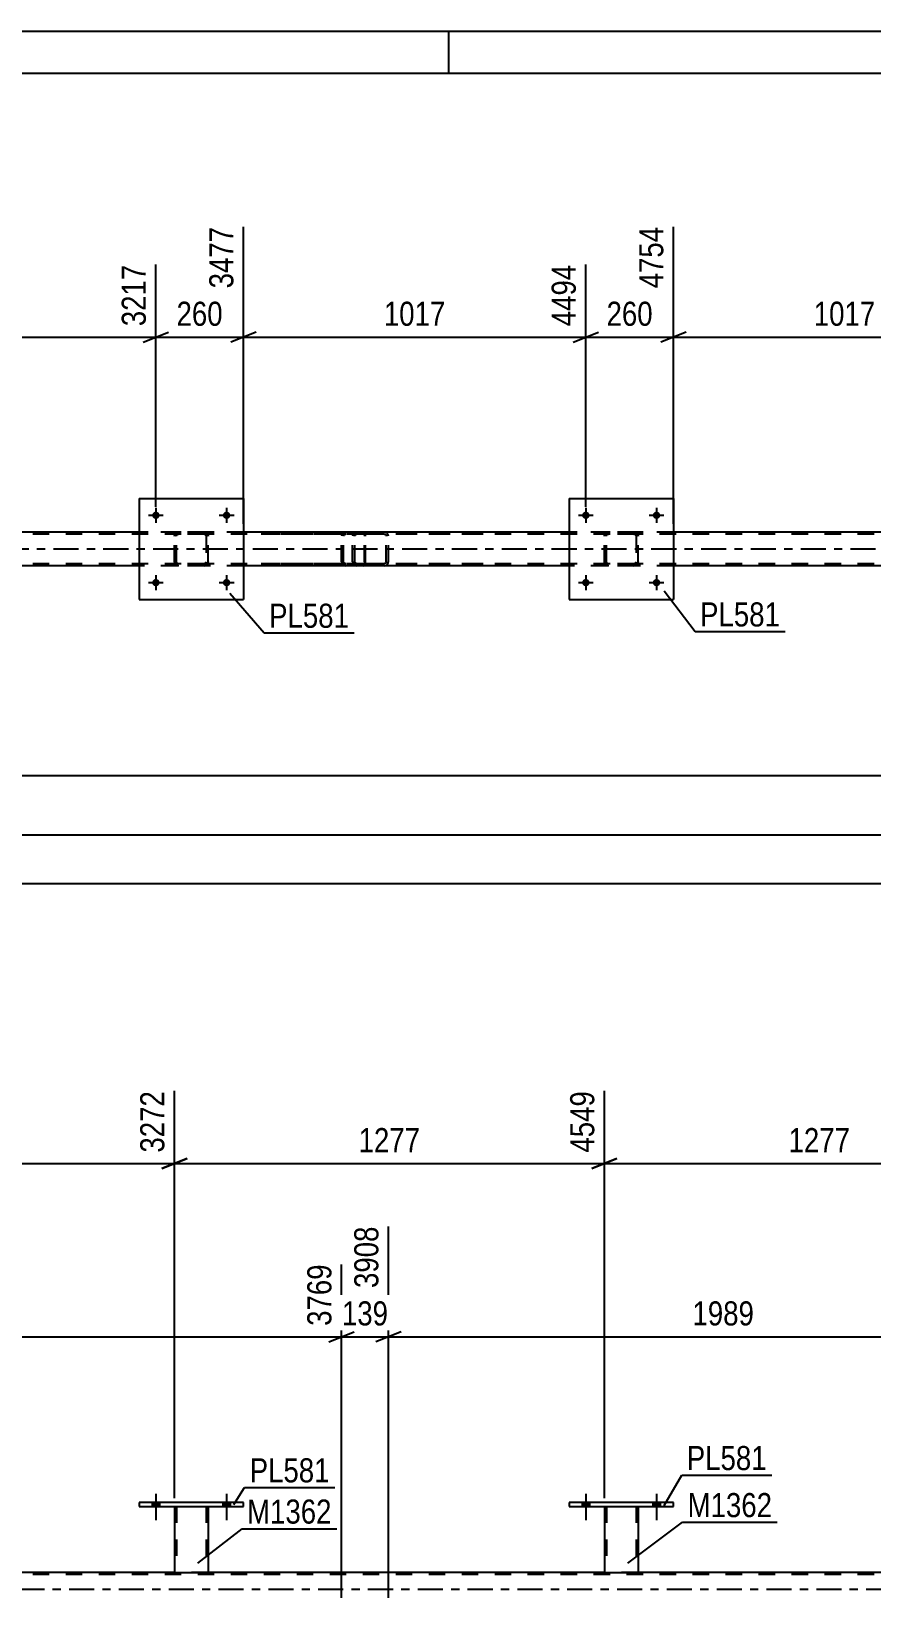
# Model space of a CAD drawing. Header units: millimetres. Extents: x -48 to 793, y -409 to 185.
# Drawn here: x 113.9 to 213.7, y -1 to 185.1 of the extents above; entities that cross this region are included whole.
import ezdxf

# ---------------------------------------------------------------- set-up
doc = ezdxf.new("R2010")
doc.units = ezdxf.units.MM
doc.linetypes.add('DXK_LINE_DOT2', pattern=[3.9198, 1.9599, -1.9599])
doc.linetypes.add('DXK_LINE_DOT3', pattern=[5.9187, 2.979, -0.9799, 0.9799, -0.9799])
doc.styles.add('Arial Narrow', font='ARIALN.TTF', dxfattribs={"height": 0.2})

# ---------------------------------------------------------------- blocks, each defined once
blk = doc.blocks.new('Unknown-122568784-1133 - 17325')
at = {"color": 5, "linetype": 'Continuous'}
for p, q in [((793.49, 185.13), (-47.51, 185.13)), ((163.49, 180.13), (163.49, 185.13)), ((788.49, 180.13), (-42.51, 180.13))]:
    blk.add_line(p, q, dxfattribs=at)
blk = doc.blocks.new('Part-122568784-4022 - 3869')
at = {"color": 7, "linetype": 'DXK_LINE_DOT2'}
for p, q in [((700.07, 125.38), (57.33, 125.38)), ((700.07, 125.62), (75.61, 125.62)), ((139.09, 125.62), (126.69, 125.62)), ((190.17, 125.62), (177.77, 125.62)), ((700.07, 121.86), (57.33, 121.86)), ((139.09, 121.62), (126.69, 121.62)), ((190.17, 121.62), (177.77, 121.62))]:
    blk.add_line(p, q, dxfattribs=at)
at = {"color": 2, "linetype": 'Continuous'}
for p, q in [((126.69, 125.62), (88.01, 125.62)), ((177.77, 125.62), (139.09, 125.62)), ((228.85, 125.62), (190.17, 125.62)), ((126.69, 121.62), (88.01, 121.62)), ((177.77, 121.62), (139.09, 121.62)), ((228.85, 121.62), (190.17, 121.62))]:
    blk.add_line(p, q, dxfattribs=at)
at = {"color": 7, "linetype": 'DXK_LINE_DOT3'}
blk.add_line((57.33, 123.62), (700.07, 123.62), dxfattribs=at)
blk = doc.blocks.new('Bolt-122568784-3937 - 3869')
at = {"linetype": 'Continuous'}
for points in [[(129.13, 127.62, -1), (128.25, 127.62, -1)], [(137.53, 127.62, -1), (136.65, 127.62, -1)]]:
    blk.add_hatch(color=1, dxfattribs=at).paths.add_polyline_path(points)
at = {"color": 1, "linetype": 'Continuous'}
for p, q in [((128.69, 128.5), (128.69, 126.74)), ((137.09, 128.5), (137.09, 126.74)), ((127.81, 127.62), (129.57, 127.62)), ((136.21, 127.62), (137.97, 127.62))]:
    blk.add_line(p, q, dxfattribs=at)
blk = doc.blocks.new('Part-122568784-4003 - 3869')
at = {"color": 7, "linetype": 'DXK_LINE_DOT2'}
for p, q in [((153.34, 125.62), (141.18, 125.62)), ((153.34, 125.38), (141.18, 125.38)), ((150.78, 125.31), (150.74, 125.14)), ((150.74, 122.1), (150.74, 125.14)), ((150.78, 125.32), (150.78, 125.31)), ((150.99, 125.14), (151.01, 125.23)), ((150.99, 122.1), (150.99, 125.14)), ((151.01, 125.23), (151.07, 125.31)), ((151.25, 125.62), (151.05, 125.58)), ((151.07, 125.31), (151.15, 125.36)), ((151.15, 125.36), (151.25, 125.38)), ((152.06, 125.62), (152.06, 125.38)), ((153.44, 125.58), (153.34, 125.62)), ((153.34, 125.38), (153.39, 125.36)), ((153.39, 125.36), (153.43, 125.31)), ((153.43, 125.31), (153.46, 125.23)), ((153.53, 125.48), (153.44, 125.58)), ((153.46, 125.23), (153.47, 125.14)), ((153.47, 122.1), (153.47, 125.14)), ((153.59, 125.32), (153.53, 125.48)), ((153.61, 125.14), (153.59, 125.32)), ((153.61, 122.1), (153.61, 125.14)), ((153.34, 121.86), (141.18, 121.86)), ((153.34, 121.62), (141.18, 121.62)), ((150.74, 122.1), (150.76, 122.01)), ((150.76, 122.01), (150.78, 121.92)), ((151.01, 122.01), (150.99, 122.1)), ((151.07, 121.93), (151.01, 122.01)), ((151.05, 121.66), (151.25, 121.62)), ((151.15, 121.88), (151.07, 121.93)), ((151.25, 121.86), (151.15, 121.88)), ((152.06, 121.62), (152.06, 121.86)), ((153.39, 121.88), (153.34, 121.86)), ((153.34, 121.62), (153.44, 121.66)), ((153.43, 121.93), (153.39, 121.88)), ((153.46, 122.01), (153.43, 121.93)), ((153.44, 121.66), (153.53, 121.76)), ((153.47, 122.1), (153.46, 122.01)), ((153.53, 121.76), (153.59, 121.92)), ((153.59, 121.92), (153.61, 122.1))]:
    blk.add_line(p, q, dxfattribs=at)
for centre, start, end in [((151.23, 125.13), 111.1941, 156.1506), ((151.23, 122.12), 203.8494, 248.8059)]:
    blk.add_arc(centre, 0.492, start, end, dxfattribs=at)
blk = doc.blocks.new('Part-122568784-4028 - 3869')
at = {"color": 7, "linetype": 'DXK_LINE_DOT2'}
for p, q in [((152.1, 125.31), (152.06, 125.14)), ((152.06, 122.1), (152.06, 125.14)), ((152.1, 125.32), (152.1, 125.31)), ((152.32, 125.14), (152.33, 125.23)), ((152.32, 122.1), (152.32, 125.14)), ((152.33, 125.23), (152.39, 125.31)), ((152.57, 125.62), (152.38, 125.58)), ((152.39, 125.31), (152.47, 125.36)), ((152.47, 125.36), (152.57, 125.38)), ((167.56, 125.62), (152.57, 125.62)), ((167.56, 125.38), (152.57, 125.38)), ((156, 125.58), (155.81, 125.62)), ((155.81, 125.38), (155.9, 125.36)), ((155.9, 125.36), (155.99, 125.31)), ((155.99, 125.31), (156.04, 125.23)), ((156.04, 125.23), (156.06, 125.14)), ((156.06, 122.1), (156.06, 125.14)), ((156.28, 125.31), (156.28, 125.32)), ((156.32, 125.14), (156.28, 125.31)), ((156.32, 122.1), (156.32, 125.14)), ((152.06, 122.1), (152.08, 122.01)), ((152.08, 122.01), (152.1, 121.92)), ((152.33, 122.01), (152.32, 122.1)), ((152.39, 121.93), (152.33, 122.01)), ((152.38, 121.66), (152.57, 121.62)), ((152.47, 121.88), (152.39, 121.93)), ((152.57, 121.86), (152.47, 121.88)), ((167.56, 121.86), (152.57, 121.86)), ((167.56, 121.62), (152.57, 121.62)), ((155.9, 121.88), (155.81, 121.86)), ((155.81, 121.62), (156, 121.66)), ((155.99, 121.93), (155.9, 121.88)), ((156.04, 122.01), (155.99, 121.93)), ((156.06, 122.1), (156.04, 122.01)), ((156.28, 121.92), (156.3, 122.01)), ((156.3, 122.01), (156.32, 122.1))]:
    blk.add_line(p, q, dxfattribs=at)
for centre, start, end in [((152.55, 125.12), 110.7583, 155.68), ((155.83, 125.12), 24.32, 69.2417), ((152.55, 122.12), 204.32, 249.2417), ((155.83, 122.12), 290.7583, 335.68)]:
    blk.add_arc(centre, 0.496, start, end, dxfattribs=at)
blk = doc.blocks.new('Part-122568784-4122 - 3869')
at = {"color": 7, "linetype": 'DXK_LINE_DOT2'}
for p, q in [((181.97, 125.14), (182, 125.32)), ((182, 125.32), (181.97, 125.14)), ((181.97, 122.1), (181.97, 125.14)), ((182.21, 125.14), (182.23, 125.23)), ((182.21, 122.1), (182.21, 125.14)), ((182.23, 125.23), (182.28, 125.31)), ((182.26, 125.58), (182.45, 125.62)), ((182.45, 125.62), (182.26, 125.58)), ((182.28, 125.31), (182.36, 125.36)), ((182.36, 125.36), (182.45, 125.38)), ((185.49, 125.62), (182.45, 125.62)), ((185.49, 125.38), (182.45, 125.38)), ((185.49, 125.62), (185.67, 125.58)), ((185.67, 125.58), (185.49, 125.62)), ((185.49, 125.38), (185.58, 125.36)), ((185.58, 125.36), (185.66, 125.31)), ((185.66, 125.31), (185.71, 125.23)), ((185.71, 125.23), (185.73, 125.14)), ((185.73, 125.14), (185.73, 122.1)), ((185.93, 125.32), (185.97, 125.14)), ((185.97, 125.14), (185.93, 125.32)), ((185.97, 122.1), (185.97, 125.14)), ((182, 121.92), (181.97, 122.1)), ((181.97, 122.1), (182, 121.92)), ((182.23, 122.01), (182.21, 122.1)), ((182.28, 121.93), (182.23, 122.01)), ((182.45, 121.62), (182.26, 121.66)), ((182.26, 121.66), (182.45, 121.62)), ((182.36, 121.88), (182.28, 121.93)), ((182.45, 121.86), (182.36, 121.88)), ((185.49, 121.86), (182.45, 121.86)), ((185.49, 121.62), (182.45, 121.62)), ((185.58, 121.88), (185.49, 121.86)), ((185.67, 121.66), (185.49, 121.62)), ((185.49, 121.62), (185.67, 121.66)), ((185.66, 121.93), (185.58, 121.88)), ((185.71, 122.01), (185.66, 121.93)), ((185.73, 122.1), (185.71, 122.01)), ((185.97, 122.1), (185.93, 121.92)), ((185.93, 121.92), (185.97, 122.1))]:
    blk.add_line(p, q, dxfattribs=at)
at = {"color": 7, "linetype": 'DXK_LINE_DOT3'}
blk.add_line((183.97, 123.62), (183.97, 123.62), dxfattribs=at)
at = {"color": 7, "linetype": 'DXK_LINE_DOT2'}
for centre, start, end in [((182.45, 125.14), 112.5, 157.5), ((182.45, 125.14), 112.5, 157.5), ((185.49, 125.14), 22.5, 67.5), ((185.49, 125.14), 22.5, 67.5), ((182.45, 122.1), 202.5, 247.5), ((182.45, 122.1), 202.5, 247.5), ((185.49, 122.1), 292.5, 337.5), ((185.49, 122.1), 292.5, 337.5)]:
    blk.add_arc(centre, 0.48, start, end, dxfattribs=at)
blk = doc.blocks.new('Part-122568784-4127 - 3869')
at = {"color": 2, "linetype": 'Continuous'}
for p, q in [((177.77, 129.62), (177.77, 117.62)), ((177.77, 129.62), (190.17, 129.62)), ((190.17, 129.62), (190.17, 117.62)), ((177.77, 117.62), (190.17, 117.62))]:
    blk.add_line(p, q, dxfattribs=at)
blk = doc.blocks.new('Part-122568784-4128 - 3869')
at = {"color": 7, "linetype": 'DXK_LINE_DOT2'}
for p, q in [((130.89, 125.14), (130.92, 125.32)), ((130.92, 125.32), (130.89, 125.14)), ((130.89, 122.1), (130.89, 125.14)), ((131.13, 125.14), (131.14, 125.23)), ((131.13, 122.1), (131.13, 125.14)), ((131.14, 125.23), (131.2, 125.31)), ((131.18, 125.58), (131.37, 125.62)), ((131.37, 125.62), (131.18, 125.58)), ((131.2, 125.31), (131.27, 125.36)), ((131.27, 125.36), (131.37, 125.38)), ((134.41, 125.62), (131.37, 125.62)), ((134.41, 125.38), (131.37, 125.38)), ((134.41, 125.62), (134.59, 125.58)), ((134.59, 125.58), (134.41, 125.62)), ((134.41, 125.38), (134.5, 125.36)), ((134.5, 125.36), (134.58, 125.31)), ((134.58, 125.31), (134.63, 125.23)), ((134.63, 125.23), (134.65, 125.14)), ((134.65, 125.14), (134.65, 122.1)), ((134.85, 125.32), (134.89, 125.14)), ((134.89, 125.14), (134.85, 125.32)), ((134.89, 122.1), (134.89, 125.14)), ((130.92, 121.92), (130.89, 122.1)), ((130.89, 122.1), (130.92, 121.92)), ((131.14, 122.01), (131.13, 122.1)), ((131.2, 121.93), (131.14, 122.01)), ((131.37, 121.62), (131.18, 121.66)), ((131.18, 121.66), (131.37, 121.62)), ((131.27, 121.88), (131.2, 121.93)), ((131.37, 121.86), (131.27, 121.88)), ((134.41, 121.86), (131.37, 121.86)), ((134.41, 121.62), (131.37, 121.62)), ((134.5, 121.88), (134.41, 121.86)), ((134.59, 121.66), (134.41, 121.62)), ((134.41, 121.62), (134.59, 121.66)), ((134.58, 121.93), (134.5, 121.88)), ((134.63, 122.01), (134.58, 121.93)), ((134.65, 122.1), (134.63, 122.01)), ((134.89, 122.1), (134.85, 121.92)), ((134.85, 121.92), (134.89, 122.1))]:
    blk.add_line(p, q, dxfattribs=at)
at = {"color": 7, "linetype": 'DXK_LINE_DOT3'}
blk.add_line((132.89, 123.62), (132.89, 123.62), dxfattribs=at)
at = {"color": 7, "linetype": 'DXK_LINE_DOT2'}
for centre, start, end in [((131.37, 125.14), 112.5, 157.5), ((131.37, 125.14), 112.5, 157.5), ((134.41, 125.14), 22.5, 67.5), ((134.41, 125.14), 22.5, 67.5), ((131.37, 122.1), 202.5, 247.5), ((131.37, 122.1), 202.5, 247.5), ((134.41, 122.1), 292.5, 337.5), ((134.41, 122.1), 292.5, 337.5)]:
    blk.add_arc(centre, 0.48, start, end, dxfattribs=at)
blk = doc.blocks.new('Part-122568784-4133 - 3869')
at = {"color": 2, "linetype": 'Continuous'}
for p, q in [((126.69, 129.62), (126.69, 117.62)), ((126.69, 129.62), (139.09, 129.62)), ((139.09, 129.62), (139.09, 117.62)), ((126.69, 117.62), (139.09, 117.62))]:
    blk.add_line(p, q, dxfattribs=at)
blk = doc.blocks.new('Bolt-122568784-4141 - 3869')
at = {"linetype": 'Continuous'}
for points in [[(129.13, 119.62, -1), (128.25, 119.62, -1)], [(137.53, 119.62, -1), (136.65, 119.62, -1)]]:
    blk.add_hatch(color=1, dxfattribs=at).paths.add_polyline_path(points)
at = {"color": 1, "linetype": 'Continuous'}
for p, q in [((127.81, 119.62), (129.57, 119.62)), ((128.69, 120.5), (128.69, 118.74)), ((136.21, 119.62), (137.97, 119.62)), ((137.09, 120.5), (137.09, 118.74))]:
    blk.add_line(p, q, dxfattribs=at)
blk = doc.blocks.new('Bolt-122568784-4151 - 3869')
at = {"linetype": 'Continuous'}
for points in [[(180.21, 119.62, -1), (179.33, 119.62, -1)], [(188.61, 119.62, -1), (187.73, 119.62, -1)]]:
    blk.add_hatch(color=1, dxfattribs=at).paths.add_polyline_path(points)
at = {"color": 1, "linetype": 'Continuous'}
for p, q in [((178.89, 119.62), (180.65, 119.62)), ((179.77, 120.5), (179.77, 118.74)), ((187.29, 119.62), (189.05, 119.62)), ((188.17, 120.5), (188.17, 118.74))]:
    blk.add_line(p, q, dxfattribs=at)
blk = doc.blocks.new('Bolt-122568784-4152 - 3869')
at = {"linetype": 'Continuous'}
for points in [[(180.21, 127.62, -1), (179.33, 127.62, -1)], [(188.61, 127.62, -1), (187.73, 127.62, -1)]]:
    blk.add_hatch(color=1, dxfattribs=at).paths.add_polyline_path(points)
at = {"color": 1, "linetype": 'Continuous'}
for p, q in [((179.77, 128.5), (179.77, 126.74)), ((188.17, 128.5), (188.17, 126.74)), ((178.89, 127.62), (180.65, 127.62)), ((187.29, 127.62), (189.05, 127.62))]:
    blk.add_line(p, q, dxfattribs=at)
blk = doc.blocks.new('Part-122568784-5289 - 5055')
at = {"color": 2, "linetype": 'Continuous'}
for p, q in [((130.89, 2), (83.81, 2)), ((181.97, 2), (134.89, 2)), ((233.05, 2), (185.97, 2))]:
    blk.add_line(p, q, dxfattribs=at)
at = {"color": 7, "linetype": 'DXK_LINE_DOT2'}
for p, q in [((134.89, 2), (130.89, 2)), ((185.97, 2), (181.97, 2)), ((700.07, 1.76), (0, 1.76))]:
    blk.add_line(p, q, dxfattribs=at)
at = {"color": 7, "linetype": 'DXK_LINE_DOT3'}
blk.add_line((0, 0), (700.07, 0), dxfattribs=at)
blk = doc.blocks.new('Part-122568784-5331 - 5055')
at = {"color": 2, "linetype": 'Continuous'}
for p, q in [((181.97, 9.84), (181.97, 2)), ((185.97, 9.84), (185.97, 2)), ((181.97, 2), (185.97, 2))]:
    blk.add_line(p, q, dxfattribs=at)
at = {"color": 7, "linetype": 'DXK_LINE_DOT2'}
for p, q in [((181.97, 9.84), (185.97, 9.84)), ((181.97, 9.84), (181.97, 9.84)), ((181.97, 9.84), (181.97, 9.84)), ((182.21, 9.84), (182.21, 2)), ((185.73, 9.84), (185.73, 2)), ((185.97, 9.84), (185.97, 9.84)), ((185.97, 9.84), (185.97, 9.84)), ((185.67, 2), (185.71, 2)), ((185.67, 2), (185.71, 2)), ((185.71, 2), (185.73, 2)), ((185.71, 2), (185.73, 2))]:
    blk.add_line(p, q, dxfattribs=at)
blk = doc.blocks.new('Part-122568784-5336 - 5055')
at = {"color": 2, "linetype": 'Continuous'}
for p, q in [((177.77, 10.32), (177.77, 9.84)), ((190.17, 10.32), (177.77, 10.32)), ((177.77, 9.84), (190.17, 9.84)), ((190.17, 9.84), (190.17, 10.32))]:
    blk.add_line(p, q, dxfattribs=at)
blk = doc.blocks.new('Part-122568784-5341 - 5055')
at = {"color": 2, "linetype": 'Continuous'}
for p, q in [((130.89, 9.84), (130.89, 2)), ((134.89, 9.84), (134.89, 2)), ((130.89, 2), (134.89, 2))]:
    blk.add_line(p, q, dxfattribs=at)
at = {"color": 7, "linetype": 'DXK_LINE_DOT2'}
for p, q in [((130.89, 9.84), (134.89, 9.84)), ((130.89, 9.84), (130.89, 9.84)), ((130.89, 9.84), (130.89, 9.84)), ((131.13, 9.84), (131.13, 2)), ((134.65, 9.84), (134.65, 2)), ((134.89, 9.84), (134.89, 9.84)), ((134.89, 9.84), (134.89, 9.84)), ((134.59, 2), (134.63, 2)), ((134.59, 2), (134.63, 2)), ((134.63, 2), (134.65, 2)), ((134.63, 2), (134.65, 2))]:
    blk.add_line(p, q, dxfattribs=at)
blk = doc.blocks.new('Part-122568784-5346 - 5055')
at = {"color": 2, "linetype": 'Continuous'}
for p, q in [((126.69, 10.32), (126.69, 9.84)), ((139.09, 10.32), (126.69, 10.32)), ((126.69, 9.84), (139.09, 9.84)), ((139.09, 9.84), (139.09, 10.32))]:
    blk.add_line(p, q, dxfattribs=at)
blk = doc.blocks.new('Bolt-122568784-5476 - 5055')
at = {"linetype": 'Continuous'}
for points in [[(179.33, 9.84), (180.21, 9.84), (180.21, 10.32), (179.33, 10.32)], [(187.73, 9.84), (188.61, 9.84), (188.61, 10.32), (187.73, 10.32)]]:
    blk.add_hatch(color=1, dxfattribs=at).paths.add_polyline_path(points)
at = {"color": 1, "linetype": 'Continuous'}
for p, q in [((179.77, 11.32), (179.77, 8.2)), ((188.17, 11.32), (188.17, 8.2)), ((179.33, 10.32), (179.33, 9.84)), ((180.21, 10.32), (180.21, 9.84)), ((187.73, 10.32), (187.73, 9.84)), ((188.61, 10.32), (188.61, 9.84))]:
    blk.add_line(p, q, dxfattribs=at)
blk = doc.blocks.new('Bolt-122568784-5488 - 5055')
at = {"linetype": 'Continuous'}
for points in [[(128.25, 9.84), (129.13, 9.84), (129.13, 10.32), (128.25, 10.32)], [(136.65, 9.84), (137.53, 9.84), (137.53, 10.32), (136.65, 10.32)]]:
    blk.add_hatch(color=1, dxfattribs=at).paths.add_polyline_path(points)
at = {"color": 1, "linetype": 'Continuous'}
for p, q in [((128.69, 11.32), (128.69, 8.2)), ((137.09, 11.32), (137.09, 8.2)), ((128.25, 10.32), (128.25, 9.84)), ((129.13, 10.32), (129.13, 9.84)), ((136.65, 10.32), (136.65, 9.84)), ((137.53, 10.32), (137.53, 9.84))]:
    blk.add_line(p, q, dxfattribs=at)
blk = doc.blocks.new('Bolt-122568784-5487 - 5055')
at = {"linetype": 'Continuous'}
for points in [[(179.33, 9.84), (180.21, 9.84), (180.21, 10.32), (179.33, 10.32)], [(187.73, 9.84), (188.61, 9.84), (188.61, 10.32), (187.73, 10.32)]]:
    blk.add_hatch(color=1, dxfattribs=at).paths.add_polyline_path(points)
at = {"color": 1, "linetype": 'Continuous'}
for p, q in [((179.77, 11.32), (179.77, 8.2)), ((188.17, 11.32), (188.17, 8.2)), ((179.33, 10.32), (179.33, 9.84)), ((180.21, 10.32), (180.21, 9.84)), ((187.73, 10.32), (187.73, 9.84)), ((188.61, 10.32), (188.61, 9.84))]:
    blk.add_line(p, q, dxfattribs=at)
blk = doc.blocks.new('Bolt-122568784-5489 - 5055')
at = {"linetype": 'Continuous'}
for points in [[(128.25, 9.84), (129.13, 9.84), (129.13, 10.32), (128.25, 10.32)], [(136.65, 9.84), (137.53, 9.84), (137.53, 10.32), (136.65, 10.32)]]:
    blk.add_hatch(color=1, dxfattribs=at).paths.add_polyline_path(points)
at = {"color": 1, "linetype": 'Continuous'}
for p, q in [((128.69, 11.32), (128.69, 8.2)), ((137.09, 11.32), (137.09, 8.2)), ((128.25, 10.32), (128.25, 9.84)), ((129.13, 10.32), (129.13, 9.84)), ((136.65, 10.32), (136.65, 9.84)), ((137.53, 10.32), (137.53, 9.84))]:
    blk.add_line(p, q, dxfattribs=at)
blk = doc.blocks.new('StraightDimension-122568784-12261 - 3869')
at = {"color": 7, "linetype": 'Continuous'}
for p, q in [((190.17, 126.62), (190.17, 161.91)), ((230.85, 128.62), (230.85, 157.41)), ((191.67, 149.39), (188.67, 148.19)), ((229.35, 148.19), (232.35, 149.39)), ((190.17, 148.79), (230.85, 148.79))]:
    blk.add_line(p, q, dxfattribs=at)
at = {"color": 0, "linetype": 'Continuous'}
blk.add_wipeout([(230.25, 158.01), (226.05, 158.01), (226.05, 149.49), (230.25, 149.49)], dxfattribs=at)
at = {"color": 0}
blk.add_wipeout([(214.76, 149.54), (214.76, 153.74), (206.25, 153.74), (206.25, 149.54)], dxfattribs=at)
at = {"color": 3, "linetype": 'Continuous', "style": 'Arial Narrow'}
blk.add_text('5771', height=2.863, rotation=90.0002, dxfattribs=at).set_placement((229.65, 150.09))
at = {"color": 3, "style": 'Arial Narrow'}
blk.add_text('1017', height=2.863, dxfattribs=at).set_placement((206.85, 150.14))
blk = doc.blocks.new('StraightDimension-122568784-4487 - 3869')
at = {"color": 7, "linetype": 'Continuous'}
blk.add_line((14.77, 83.85), (700.71, 83.85), dxfattribs=at)
blk = doc.blocks.new('StraightDimension-122568784-4349 - 3869')
at = {"color": 7, "linetype": 'Continuous'}
blk.add_line((15.41, 96.7), (580.05, 96.7), dxfattribs=at)
blk = doc.blocks.new('StraightDimension-122568784-4508 - 3869')
at = {"color": 7, "linetype": 'Continuous'}
blk.add_line((15.41, 89.65), (700.07, 89.65), dxfattribs=at)
blk = doc.blocks.new('StraightDimension-122568784-12262 - 3869')
at = {"color": 7, "linetype": 'Continuous'}
for p, q in [((190.17, 126.62), (190.17, 161.91)), ((179.77, 128.62), (179.77, 157.41)), ((178.27, 148.19), (181.27, 149.39)), ((191.67, 149.39), (188.67, 148.19)), ((179.77, 148.79), (190.17, 148.79))]:
    blk.add_line(p, q, dxfattribs=at)
at = {"color": 0}
blk.add_wipeout([(188.31, 149.54), (188.31, 153.74), (181.63, 153.74), (181.63, 149.54)], dxfattribs=at)
at = {"color": 3, "style": 'Arial Narrow'}
blk.add_text('260', height=2.863, dxfattribs=at).set_placement((182.23, 150.14))
at = {"color": 0, "linetype": 'Continuous'}
blk.add_wipeout([(189.57, 162.51), (185.37, 162.51), (185.37, 153.99), (189.57, 153.99)], dxfattribs=at)
at = {"color": 3, "linetype": 'Continuous', "style": 'Arial Narrow'}
blk.add_text('4754', height=2.863, rotation=90.0002, dxfattribs=at).set_placement((188.97, 154.59))
blk = doc.blocks.new('StraightDimension-122568784-12263 - 3869')
at = {"color": 7, "linetype": 'Continuous'}
for p, q in [((139.09, 126.62), (139.09, 161.91)), ((179.77, 128.62), (179.77, 157.41)), ((140.59, 149.39), (137.59, 148.19)), ((178.27, 148.19), (181.27, 149.39)), ((139.09, 148.79), (179.77, 148.79))]:
    blk.add_line(p, q, dxfattribs=at)
at = {"color": 0, "linetype": 'Continuous'}
blk.add_wipeout([(179.17, 158.01), (174.97, 158.01), (174.97, 149.49), (179.17, 149.49)], dxfattribs=at)
at = {"color": 0}
blk.add_wipeout([(163.68, 149.54), (163.68, 153.74), (155.17, 153.74), (155.17, 149.54)], dxfattribs=at)
at = {"color": 3, "linetype": 'Continuous', "style": 'Arial Narrow'}
blk.add_text('4494', height=2.863, rotation=90.0002, dxfattribs=at).set_placement((178.57, 150.09))
at = {"color": 3, "style": 'Arial Narrow'}
blk.add_text('1017', height=2.863, dxfattribs=at).set_placement((155.77, 150.14))
blk = doc.blocks.new('StraightDimension-122568784-12264 - 3869')
at = {"color": 7, "linetype": 'Continuous'}
for p, q in [((139.09, 126.62), (139.09, 161.91)), ((128.69, 128.62), (128.69, 157.41)), ((127.19, 148.19), (130.19, 149.39)), ((140.59, 149.39), (137.59, 148.19)), ((128.69, 148.79), (139.09, 148.79))]:
    blk.add_line(p, q, dxfattribs=at)
at = {"color": 0}
blk.add_wipeout([(137.23, 149.54), (137.23, 153.74), (130.54, 153.74), (130.54, 149.54)], dxfattribs=at)
at = {"color": 3, "style": 'Arial Narrow'}
blk.add_text('260', height=2.863, dxfattribs=at).set_placement((131.14, 150.14))
at = {"color": 0, "linetype": 'Continuous'}
blk.add_wipeout([(138.49, 162.51), (134.29, 162.51), (134.29, 153.99), (138.49, 153.99)], dxfattribs=at)
at = {"color": 3, "linetype": 'Continuous', "style": 'Arial Narrow'}
blk.add_text('3477', height=2.863, rotation=90.0002, dxfattribs=at).set_placement((137.89, 154.59))
blk = doc.blocks.new('StraightDimension-122568784-12265 - 3869')
at = {"color": 7, "linetype": 'Continuous'}
for p, q in [((88.01, 126.62), (88.01, 161.91)), ((128.69, 128.62), (128.69, 157.41)), ((89.51, 149.39), (86.51, 148.19)), ((127.19, 148.19), (130.19, 149.39)), ((88.01, 148.79), (128.69, 148.79))]:
    blk.add_line(p, q, dxfattribs=at)
at = {"color": 0, "linetype": 'Continuous'}
blk.add_wipeout([(128.09, 158.01), (123.89, 158.01), (123.89, 149.49), (128.09, 149.49)], dxfattribs=at)
at = {"color": 0}
blk.add_wipeout([(112.6, 149.54), (112.6, 153.74), (104.09, 153.74), (104.09, 149.54)], dxfattribs=at)
at = {"color": 3, "linetype": 'Continuous', "style": 'Arial Narrow'}
blk.add_text('3217', height=2.863, rotation=90.0002, dxfattribs=at).set_placement((127.49, 150.09))
at = {"color": 3, "style": 'Arial Narrow'}
blk.add_text('1017', height=2.863, dxfattribs=at).set_placement((104.69, 150.14))
blk = doc.blocks.new('StraightDimension-122568784-6253 - 5055')
at = {"color": 7, "linetype": 'Continuous'}
for p, q in [((181.97, 10.84), (181.97, 59.21)), ((233.05, 10.84), (233.05, 59.21)), ((183.47, 51.19), (180.47, 49.99)), ((181.97, 50.59), (233.05, 50.59)), ((231.55, 49.99), (234.55, 51.19))]:
    blk.add_line(p, q, dxfattribs=at)
at = {"color": 0, "linetype": 'Continuous'}
blk.add_wipeout([(232.45, 59.81), (228.25, 59.81), (228.25, 51.29), (232.45, 51.29)], dxfattribs=at)
at = {"color": 0}
blk.add_wipeout([(211.76, 51.34), (211.76, 55.54), (203.25, 55.54), (203.25, 51.34)], dxfattribs=at)
at = {"color": 3, "linetype": 'Continuous', "style": 'Arial Narrow'}
blk.add_text('5826', height=2.863, rotation=90.0002, dxfattribs=at).set_placement((231.85, 51.89))
at = {"color": 3, "style": 'Arial Narrow'}
blk.add_text('1277', height=2.863, dxfattribs=at).set_placement((203.85, 51.94))
blk = doc.blocks.new('StraightDimension-122568784-6233 - 5055')
at = {"color": 7, "linetype": 'Continuous'}
for p, q in [((79.81, 10.84), (79.81, 59.21)), ((130.89, 10.84), (130.89, 59.21)), ((81.31, 51.19), (78.31, 49.99)), ((79.81, 50.59), (130.89, 50.59)), ((129.39, 49.99), (132.39, 51.19))]:
    blk.add_line(p, q, dxfattribs=at)
at = {"color": 0, "linetype": 'Continuous'}
blk.add_wipeout([(130.29, 59.81), (126.09, 59.81), (126.09, 51.29), (130.29, 51.29)], dxfattribs=at)
at = {"color": 0}
blk.add_wipeout([(109.6, 51.34), (109.6, 55.54), (101.09, 55.54), (101.09, 51.34)], dxfattribs=at)
at = {"color": 3, "linetype": 'Continuous', "style": 'Arial Narrow'}
blk.add_text('3272', height=2.863, rotation=90.0002, dxfattribs=at).set_placement((129.69, 51.89))
at = {"color": 3, "style": 'Arial Narrow'}
blk.add_text('1277', height=2.863, dxfattribs=at).set_placement((101.69, 51.94))
blk = doc.blocks.new('StraightDimension-122568784-15833 - 5055')
at = {"color": 7, "linetype": 'Continuous'}
for p, q in [((156.32, -1), (156.32, 43.11)), ((235.88, -1), (235.88, 38.61)), ((157.82, 30.6), (154.82, 29.4)), ((156.32, 30), (235.88, 30)), ((234.38, 29.4), (237.38, 30.6))]:
    blk.add_line(p, q, dxfattribs=at)
at = {"color": 0, "linetype": 'Continuous'}
blk.add_wipeout([(235.28, 39.21), (231.08, 39.21), (231.08, 30.7), (235.28, 30.7)], dxfattribs=at)
at = {"color": 0}
blk.add_wipeout([(200.35, 30.75), (200.35, 34.95), (191.84, 34.95), (191.84, 30.75)], dxfattribs=at)
at = {"color": 3, "linetype": 'Continuous', "style": 'Arial Narrow'}
blk.add_text('5897', height=2.863, rotation=90.0002, dxfattribs=at).set_placement((234.68, 31.3))
at = {"color": 3, "style": 'Arial Narrow'}
blk.add_text('1989', height=2.863, dxfattribs=at).set_placement((192.44, 31.35))
blk = doc.blocks.new('StraightDimension-122568784-6243 - 5055')
at = {"color": 7, "linetype": 'Continuous'}
for p, q in [((130.89, 10.84), (130.89, 59.21)), ((181.97, 10.84), (181.97, 59.21)), ((132.39, 51.19), (129.39, 49.99)), ((130.89, 50.59), (181.97, 50.59)), ((180.47, 49.99), (183.47, 51.19))]:
    blk.add_line(p, q, dxfattribs=at)
at = {"color": 0, "linetype": 'Continuous'}
blk.add_wipeout([(181.37, 59.81), (177.17, 59.81), (177.17, 51.29), (181.37, 51.29)], dxfattribs=at)
at = {"color": 0}
blk.add_wipeout([(160.68, 51.34), (160.68, 55.54), (152.17, 55.54), (152.17, 51.34)], dxfattribs=at)
at = {"color": 3, "linetype": 'Continuous', "style": 'Arial Narrow'}
blk.add_text('4549', height=2.863, rotation=90.0002, dxfattribs=at).set_placement((180.77, 51.89))
at = {"color": 3, "style": 'Arial Narrow'}
blk.add_text('1277', height=2.863, dxfattribs=at).set_placement((152.77, 51.94))
blk = doc.blocks.new('StraightDimension-122568784-15835 - 5055')
at = {"color": 7, "linetype": 'Continuous'}
for p, q in [((66.93, -1), (66.93, 38.61)), ((150.74, -1), (150.74, 38.61)), ((68.43, 30.6), (65.43, 29.4)), ((66.93, 30), (150.74, 30)), ((149.24, 29.4), (152.24, 30.6))]:
    blk.add_line(p, q, dxfattribs=at)
at = {"color": 0, "linetype": 'Continuous'}
blk.add_wipeout([(150.14, 39.21), (145.94, 39.21), (145.94, 30.7), (150.14, 30.7)], dxfattribs=at)
at = {"color": 0}
blk.add_wipeout([(113.09, 30.75), (113.09, 34.95), (104.58, 34.95), (104.58, 30.75)], dxfattribs=at)
at = {"color": 3, "linetype": 'Continuous', "style": 'Arial Narrow'}
blk.add_text('3769', height=2.863, rotation=90.0002, dxfattribs=at).set_placement((149.54, 31.3))
at = {"color": 3, "style": 'Arial Narrow'}
blk.add_text('2095', height=2.863, dxfattribs=at).set_placement((105.18, 31.35))
blk = doc.blocks.new('StraightDimension-122568784-15834 - 5055')
at = {"color": 7, "linetype": 'Continuous'}
for p, q in [((156.32, -1), (156.32, 43.11)), ((150.74, -1), (150.74, 38.61)), ((149.24, 29.4), (152.24, 30.6)), ((150.74, 30), (156.32, 30)), ((157.82, 30.6), (154.82, 29.4))]:
    blk.add_line(p, q, dxfattribs=at)
at = {"color": 0}
blk.add_wipeout([(156.87, 30.75), (156.87, 34.95), (150.19, 34.95), (150.19, 30.75)], dxfattribs=at)
at = {"color": 3, "style": 'Arial Narrow'}
blk.add_text('139', height=2.863, dxfattribs=at).set_placement((150.79, 31.35))
at = {"color": 0, "linetype": 'Continuous'}
blk.add_wipeout([(155.72, 43.71), (151.52, 43.71), (151.52, 35.2), (155.72, 35.2)], dxfattribs=at)
at = {"color": 3, "linetype": 'Continuous', "style": 'Arial Narrow'}
blk.add_text('3908', height=2.863, rotation=90.0002, dxfattribs=at).set_placement((155.12, 35.8))
blk = doc.blocks.new('Mark-122568784-4123 - 3869')
at = {"color": 0}
blk.add_wipeout([(202.85, 114.41), (202.85, 117.41), (193.34, 117.41), (193.34, 114.41)], dxfattribs=at)
blk.add_wipeout([(202.85, 114.41), (202.85, 117.41), (193.34, 117.41), (193.34, 114.41)], dxfattribs=at)
at = {"color": 30, "linetype": 'Continuous'}
for p, q in [((189.06, 118.65), (192.74, 113.81)), ((192.74, 113.81), (203.45, 113.81))]:
    blk.add_line(p, q, dxfattribs=at)
at = {"color": 3, "style": 'Arial Narrow'}
blk.add_text('PL581', height=2.863, dxfattribs=at).set_placement((193.34, 114.41))
blk = doc.blocks.new('Mark-122568784-4129 - 3869')
at = {"color": 0}
blk.add_wipeout([(151.65, 114.25), (151.65, 117.25), (142.14, 117.25), (142.14, 114.25)], dxfattribs=at)
blk.add_wipeout([(151.65, 114.25), (151.65, 117.25), (142.14, 117.25), (142.14, 114.25)], dxfattribs=at)
at = {"color": 30, "linetype": 'Continuous'}
for p, q in [((137.49, 118.35), (141.54, 113.65)), ((141.54, 113.65), (152.25, 113.65))]:
    blk.add_line(p, q, dxfattribs=at)
at = {"color": 3, "style": 'Arial Narrow'}
blk.add_text('PL581', height=2.863, dxfattribs=at).set_placement((142.14, 114.25))
blk = doc.blocks.new('Mark-122568784-5327 - 5055')
at = {"color": 0}
blk.add_wipeout([(201.91, 8.57), (201.91, 11.57), (191.86, 11.57), (191.86, 8.57)], dxfattribs=at)
blk.add_wipeout([(201.91, 8.57), (201.91, 11.57), (191.86, 11.57), (191.86, 8.57)], dxfattribs=at)
at = {"color": 30, "linetype": 'Continuous'}
for p, q in [((184.74, 3.1), (191.26, 7.97)), ((191.26, 7.97), (202.51, 7.97))]:
    blk.add_line(p, q, dxfattribs=at)
at = {"color": 3, "style": 'Arial Narrow'}
blk.add_text('M1362', height=2.863, dxfattribs=at).set_placement((191.86, 8.57))
blk = doc.blocks.new('Mark-122568784-5332 - 5055')
at = {"color": 0}
blk.add_wipeout([(201.27, 14.16), (201.27, 17.16), (191.76, 17.16), (191.76, 14.16)], dxfattribs=at)
blk.add_wipeout([(201.27, 14.16), (201.27, 17.16), (191.76, 17.16), (191.76, 14.16)], dxfattribs=at)
at = {"color": 30, "linetype": 'Continuous'}
for p, q in [((189.06, 9.97), (191.16, 13.56)), ((191.16, 13.56), (201.87, 13.56))]:
    blk.add_line(p, q, dxfattribs=at)
at = {"color": 3, "style": 'Arial Narrow'}
blk.add_text('PL581', height=2.863, dxfattribs=at).set_placement((191.76, 14.16))
blk = doc.blocks.new('Mark-122568784-5337 - 5055')
at = {"color": 0}
blk.add_wipeout([(149.57, 7.8), (149.57, 10.8), (139.52, 10.8), (139.52, 7.8)], dxfattribs=at)
blk.add_wipeout([(149.57, 7.8), (149.57, 10.8), (139.52, 10.8), (139.52, 7.8)], dxfattribs=at)
at = {"color": 30, "linetype": 'Continuous'}
for p, q in [((133.66, 3.1), (138.92, 7.2)), ((138.92, 7.2), (150.17, 7.2))]:
    blk.add_line(p, q, dxfattribs=at)
at = {"color": 3, "style": 'Arial Narrow'}
blk.add_text('M1362', height=2.863, dxfattribs=at).set_placement((139.52, 7.8))
blk = doc.blocks.new('Mark-122568784-5342 - 5055')
at = {"color": 0}
blk.add_wipeout([(149.34, 12.7), (149.34, 15.7), (139.83, 15.7), (139.83, 12.7)], dxfattribs=at)
blk.add_wipeout([(149.34, 12.7), (149.34, 15.7), (139.83, 15.7), (139.83, 12.7)], dxfattribs=at)
at = {"color": 30, "linetype": 'Continuous'}
for p, q in [((137.96, 10.09), (139.23, 12.1)), ((139.23, 12.1), (149.94, 12.1))]:
    blk.add_line(p, q, dxfattribs=at)
at = {"color": 3, "style": 'Arial Narrow'}
blk.add_text('PL581', height=2.863, dxfattribs=at).set_placement((139.83, 12.7))

msp = doc.modelspace()

# ---------------------------------------------------------------- block references
for name in ['Unknown-122568784-1133 - 17325', 'Part-122568784-4133 - 3869', 'Bolt-122568784-3937 - 3869', 'Part-122568784-4127 - 3869', 'Bolt-122568784-4152 - 3869', 'Part-122568784-4022 - 3869', 'Part-122568784-4128 - 3869', 'Part-122568784-4003 - 3869', 'Part-122568784-4028 - 3869', 'Part-122568784-4122 - 3869', 'Bolt-122568784-4141 - 3869', 'Bolt-122568784-4151 - 3869', 'Bolt-122568784-5488 - 5055', 'Bolt-122568784-5489 - 5055', 'Bolt-122568784-5476 - 5055', 'Bolt-122568784-5487 - 5055', 'Part-122568784-5346 - 5055', 'Part-122568784-5341 - 5055', 'Part-122568784-5336 - 5055', 'Part-122568784-5331 - 5055', 'Part-122568784-5289 - 5055']:
    msp.add_blockref(name, (0, 0))

# ---------------------------------------------------------------- next in the draw order: block references
for name in ['StraightDimension-122568784-12261 - 3869', 'StraightDimension-122568784-4487 - 3869', 'StraightDimension-122568784-6233 - 5055', 'StraightDimension-122568784-6253 - 5055']:
    msp.add_blockref(name, (0, 0))

# ---------------------------------------------------------------- next in the draw order: block references
for name in ['StraightDimension-122568784-12262 - 3869', 'StraightDimension-122568784-4349 - 3869', 'StraightDimension-122568784-15833 - 5055']:
    msp.add_blockref(name, (0, 0))

# ---------------------------------------------------------------- next in the draw order: block references
for name in ['StraightDimension-122568784-12263 - 3869', 'StraightDimension-122568784-4508 - 3869', 'StraightDimension-122568784-6243 - 5055', 'Mark-122568784-5327 - 5055']:
    msp.add_blockref(name, (0, 0))

# ---------------------------------------------------------------- next in the draw order: block references
for name in ['StraightDimension-122568784-12264 - 3869', 'Mark-122568784-4129 - 3869', 'Mark-122568784-4123 - 3869', 'StraightDimension-122568784-15835 - 5055', 'Mark-122568784-5332 - 5055']:
    msp.add_blockref(name, (0, 0))

# ---------------------------------------------------------------- next in the draw order: block references
for name in ['StraightDimension-122568784-12265 - 3869', 'StraightDimension-122568784-15834 - 5055']:
    msp.add_blockref(name, (0, 0))

# ---------------------------------------------------------------- next in the draw order: block references
msp.add_blockref('Mark-122568784-5337 - 5055', (0, 0))

# ---------------------------------------------------------------- next in the draw order: block references
msp.add_blockref('Mark-122568784-5342 - 5055', (0, 0))

doc.saveas('drawing.dxf')
